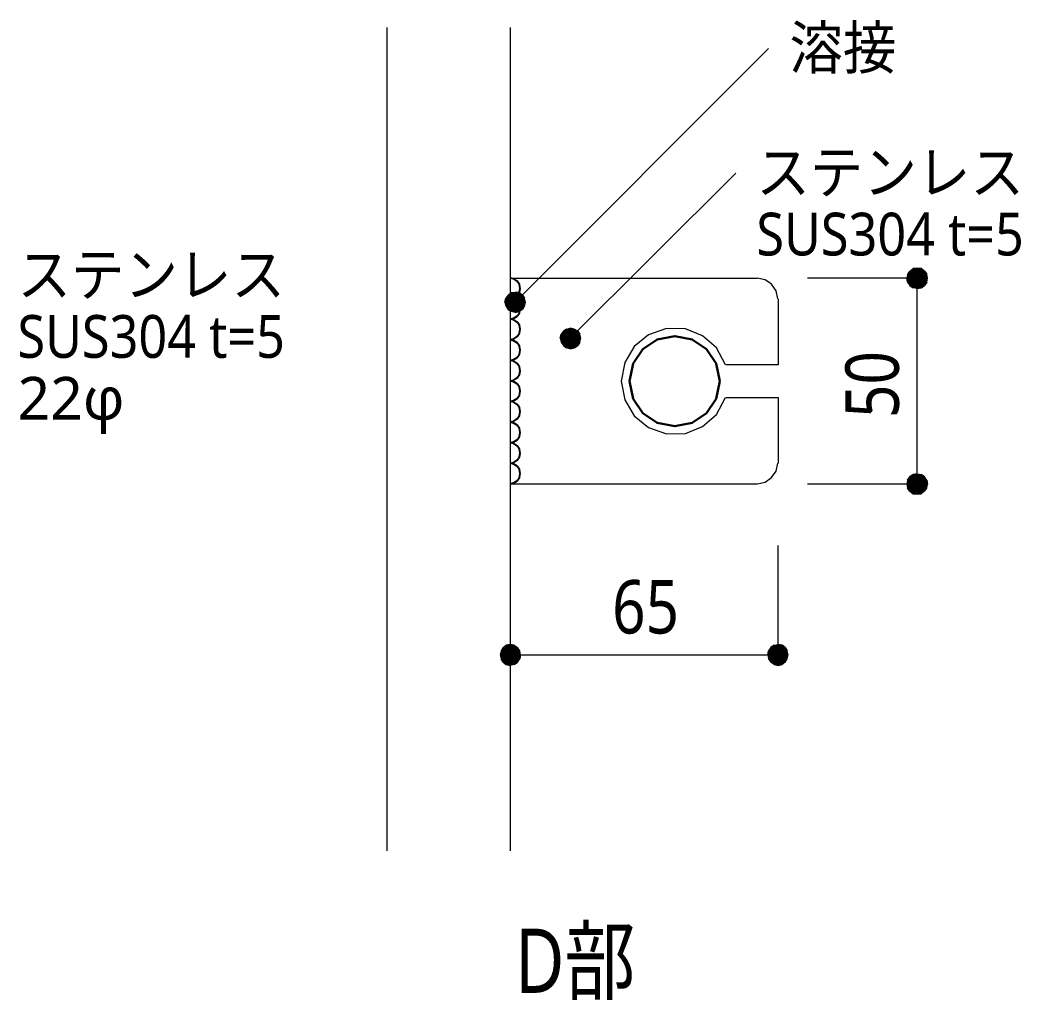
# Model space of a CAD drawing. Header units: millimetres. Extents: x 0 to 420, y 0 to 297.
# Drawn here: x 154.15 to 202.78, y 56.72 to 104.34 of the extents above; entities that cross this region are included whole.
import ezdxf
from ezdxf.enums import TextEntityAlignment as Align

# ---------------------------------------------------------------- set-up
doc = ezdxf.new("R2010")
doc.units = ezdxf.units.MM
doc.styles.add('kst32b', font='NotoSansJP-Variable.ttf')

msp = doc.modelspace()

# ---------------------------------------------------------------- hatches: boundary and pattern name
h = msp.add_hatch(color=7)
h.paths.add_polyline_path([(197.273, 91.99), (197.231, 91.8), (197.739, 91.8), (197.273, 91.99)])
h.paths.add_polyline_path([(197.231, 91.8), (197.739, 91.8), (197.273, 91.609), (197.231, 91.8)])
h.paths.add_polyline_path([(197.739, 91.8), (197.273, 91.609), (197.379, 91.44), (197.739, 91.8)])
h = msp.add_hatch(color=7)
h.paths.add_polyline_path([(197.739, 92.287), (197.549, 92.266), (197.739, 91.8), (197.739, 92.287)])
h.paths.add_polyline_path([(197.549, 92.266), (197.739, 91.8), (197.379, 92.138), (197.549, 92.266)])
h.paths.add_polyline_path([(197.739, 91.8), (197.379, 92.138), (197.273, 91.99), (197.739, 91.8)])
for points in [[(197.929, 92.266), (197.739, 92.287), (197.739, 91.8), (197.929, 92.266)], [(177.758, 90.445), (177.863, 90.276), (178.202, 90.636), (177.758, 90.445)], [(180.446, 88.688), (180.552, 88.519), (180.89, 88.879), (180.446, 88.688)], [(197.549, 81.322), (197.739, 81.301), (197.739, 81.788), (197.549, 81.322)], [(177.525, 73.681), (177.483, 73.491), (177.969, 73.491), (177.525, 73.681)], [(191.431, 73.3), (191.474, 73.491), (190.987, 73.491), (191.431, 73.3)]]:
    msp.add_hatch(color=7).paths.add_polyline_path(points)
h = msp.add_hatch(color=7)
h.paths.add_polyline_path([(198.247, 91.8), (198.205, 91.99), (197.739, 91.8), (198.247, 91.8)])
h.paths.add_polyline_path([(198.205, 91.99), (197.739, 91.8), (198.099, 92.138), (198.205, 91.99)])
h.paths.add_polyline_path([(197.739, 91.8), (198.099, 92.138), (197.929, 92.266), (197.739, 91.8)])
h = msp.add_hatch(color=7)
h.paths.add_polyline_path([(197.379, 91.44), (197.549, 91.334), (197.739, 91.8), (197.379, 91.44)])
h.paths.add_polyline_path([(197.549, 91.334), (197.739, 91.8), (197.739, 91.292), (197.549, 91.334)])
h.paths.add_polyline_path([(197.739, 91.8), (197.739, 91.292), (197.929, 91.334), (197.739, 91.8)])
h = msp.add_hatch(color=7)
h.paths.add_polyline_path([(197.929, 91.334), (198.099, 91.44), (197.739, 91.8), (197.929, 91.334)])
h.paths.add_polyline_path([(198.099, 91.44), (197.739, 91.8), (198.205, 91.609), (198.099, 91.44)])
h.paths.add_polyline_path([(197.739, 91.8), (198.205, 91.609), (198.247, 91.8), (197.739, 91.8)])
h = msp.add_hatch(color=7)
h.paths.add_polyline_path([(177.863, 90.974), (177.758, 90.826), (178.202, 90.636), (177.863, 90.974)])
h.paths.add_polyline_path([(177.758, 90.826), (178.202, 90.636), (177.715, 90.636), (177.758, 90.826)])
h.paths.add_polyline_path([(178.202, 90.636), (177.715, 90.636), (177.758, 90.445), (178.202, 90.636)])
h = msp.add_hatch(color=7)
h.paths.add_polyline_path([(178.393, 91.101), (178.202, 91.122), (178.202, 90.636), (178.393, 91.101)])
h.paths.add_polyline_path([(178.202, 91.122), (178.202, 90.636), (178.012, 91.101), (178.202, 91.122)])
h.paths.add_polyline_path([(178.202, 90.636), (178.012, 91.101), (177.863, 90.974), (178.202, 90.636)])
h = msp.add_hatch(color=7)
h.paths.add_polyline_path([(178.71, 90.636), (178.668, 90.826), (178.202, 90.636), (178.71, 90.636)])
h.paths.add_polyline_path([(178.668, 90.826), (178.202, 90.636), (178.562, 90.974), (178.668, 90.826)])
h.paths.add_polyline_path([(178.202, 90.636), (178.562, 90.974), (178.393, 91.101), (178.202, 90.636)])
h = msp.add_hatch(color=7)
h.paths.add_polyline_path([(177.863, 90.276), (178.012, 90.17), (178.202, 90.636), (177.863, 90.276)])
h.paths.add_polyline_path([(178.012, 90.17), (178.202, 90.636), (178.202, 90.128), (178.012, 90.17)])
h.paths.add_polyline_path([(178.202, 90.636), (178.202, 90.128), (178.393, 90.17), (178.202, 90.636)])
h = msp.add_hatch(color=7)
h.paths.add_polyline_path([(178.393, 90.17), (178.562, 90.276), (178.202, 90.636), (178.393, 90.17)])
h.paths.add_polyline_path([(178.562, 90.276), (178.202, 90.636), (178.668, 90.445), (178.562, 90.276)])
h.paths.add_polyline_path([(178.202, 90.636), (178.668, 90.445), (178.71, 90.636), (178.202, 90.636)])
h = msp.add_hatch(color=7)
h.paths.add_polyline_path([(180.552, 89.218), (180.446, 89.069), (180.89, 88.879), (180.552, 89.218)])
h.paths.add_polyline_path([(180.446, 89.069), (180.89, 88.879), (180.404, 88.879), (180.446, 89.069)])
h.paths.add_polyline_path([(180.89, 88.879), (180.404, 88.879), (180.446, 88.688), (180.89, 88.879)])
h = msp.add_hatch(color=7)
h.paths.add_polyline_path([(181.081, 89.323), (180.89, 89.366), (180.89, 88.879), (181.081, 89.323)])
h.paths.add_polyline_path([(180.89, 89.366), (180.89, 88.879), (180.7, 89.323), (180.89, 89.366)])
h.paths.add_polyline_path([(180.89, 88.879), (180.7, 89.323), (180.552, 89.218), (180.89, 88.879)])
h = msp.add_hatch(color=7)
h.paths.add_polyline_path([(181.398, 88.879), (181.356, 89.069), (180.89, 88.879), (181.398, 88.879)])
h.paths.add_polyline_path([(181.356, 89.069), (180.89, 88.879), (181.25, 89.218), (181.356, 89.069)])
h.paths.add_polyline_path([(180.89, 88.879), (181.25, 89.218), (181.081, 89.323), (180.89, 88.879)])
h = msp.add_hatch(color=7)
h.paths.add_polyline_path([(180.552, 88.519), (180.7, 88.413), (180.89, 88.879), (180.552, 88.519)])
h.paths.add_polyline_path([(180.7, 88.413), (180.89, 88.879), (180.89, 88.371), (180.7, 88.413)])
h.paths.add_polyline_path([(180.89, 88.879), (180.89, 88.371), (181.081, 88.413), (180.89, 88.879)])
h = msp.add_hatch(color=7)
h.paths.add_polyline_path([(181.081, 88.413), (181.25, 88.519), (180.89, 88.879), (181.081, 88.413)])
h.paths.add_polyline_path([(181.25, 88.519), (180.89, 88.879), (181.356, 88.688), (181.25, 88.519)])
h.paths.add_polyline_path([(180.89, 88.879), (181.356, 88.688), (181.398, 88.879), (180.89, 88.879)])
h = msp.add_hatch(color=7)
h.paths.add_polyline_path([(197.549, 82.254), (197.379, 82.148), (197.739, 81.788), (197.549, 82.254)])
h.paths.add_polyline_path([(197.379, 82.148), (197.739, 81.788), (197.273, 81.979), (197.379, 82.148)])
h.paths.add_polyline_path([(197.739, 81.788), (197.273, 81.979), (197.231, 81.788), (197.739, 81.788)])
h = msp.add_hatch(color=7)
h.paths.add_polyline_path([(198.099, 82.148), (197.929, 82.254), (197.739, 81.788), (198.099, 82.148)])
h.paths.add_polyline_path([(197.929, 82.254), (197.739, 81.788), (197.739, 82.296), (197.929, 82.254)])
h.paths.add_polyline_path([(197.739, 81.788), (197.739, 82.296), (197.549, 82.254), (197.739, 81.788)])
h = msp.add_hatch(color=7)
h.paths.add_polyline_path([(197.231, 81.788), (197.273, 81.597), (197.739, 81.788), (197.231, 81.788)])
h.paths.add_polyline_path([(197.273, 81.597), (197.739, 81.788), (197.379, 81.449), (197.273, 81.597)])
h.paths.add_polyline_path([(197.739, 81.788), (197.379, 81.449), (197.549, 81.322), (197.739, 81.788)])
h = msp.add_hatch(color=7)
h.paths.add_polyline_path([(198.205, 81.597), (198.247, 81.788), (197.739, 81.788), (198.205, 81.597)])
h.paths.add_polyline_path([(198.247, 81.788), (197.739, 81.788), (198.205, 81.979), (198.247, 81.788)])
h.paths.add_polyline_path([(197.739, 81.788), (198.205, 81.979), (198.099, 82.148), (197.739, 81.788)])
h = msp.add_hatch(color=7)
h.paths.add_polyline_path([(197.739, 81.301), (197.929, 81.322), (197.739, 81.788), (197.739, 81.301)])
h.paths.add_polyline_path([(197.929, 81.322), (197.739, 81.788), (198.099, 81.449), (197.929, 81.322)])
h.paths.add_polyline_path([(197.739, 81.788), (198.099, 81.449), (198.205, 81.597), (197.739, 81.788)])
h = msp.add_hatch(color=7)
h.paths.add_polyline_path([(177.969, 73.999), (177.779, 73.956), (177.969, 73.491), (177.969, 73.999)])
h.paths.add_polyline_path([(177.779, 73.956), (177.969, 73.491), (177.631, 73.85), (177.779, 73.956)])
h.paths.add_polyline_path([(177.969, 73.491), (177.631, 73.85), (177.525, 73.681), (177.969, 73.491)])
h = msp.add_hatch(color=7)
h.paths.add_polyline_path([(178.435, 73.681), (178.329, 73.85), (177.969, 73.491), (178.435, 73.681)])
h.paths.add_polyline_path([(178.329, 73.85), (177.969, 73.491), (178.16, 73.956), (178.329, 73.85)])
h.paths.add_polyline_path([(177.969, 73.491), (178.16, 73.956), (177.969, 73.999), (177.969, 73.491)])
h = msp.add_hatch(color=7)
h.paths.add_polyline_path([(191.177, 73.956), (190.987, 73.999), (190.987, 73.491), (191.177, 73.956)])
h.paths.add_polyline_path([(190.987, 73.999), (190.987, 73.491), (190.796, 73.956), (190.987, 73.999)])
h.paths.add_polyline_path([(190.987, 73.491), (190.796, 73.956), (190.627, 73.85), (190.987, 73.491)])
h = msp.add_hatch(color=7)
h.paths.add_polyline_path([(191.474, 73.491), (191.431, 73.681), (190.987, 73.491), (191.474, 73.491)])
h.paths.add_polyline_path([(191.431, 73.681), (190.987, 73.491), (191.326, 73.85), (191.431, 73.681)])
h.paths.add_polyline_path([(190.987, 73.491), (191.326, 73.85), (191.177, 73.956), (190.987, 73.491)])
h = msp.add_hatch(color=7)
h.paths.add_polyline_path([(177.483, 73.491), (177.525, 73.3), (177.969, 73.491), (177.483, 73.491)])
h.paths.add_polyline_path([(177.525, 73.3), (177.969, 73.491), (177.631, 73.131), (177.525, 73.3)])
h.paths.add_polyline_path([(177.969, 73.491), (177.631, 73.131), (177.779, 73.025), (177.969, 73.491)])
h = msp.add_hatch(color=7)
h.paths.add_polyline_path([(177.779, 73.025), (177.969, 72.983), (177.969, 73.491), (177.779, 73.025)])
h.paths.add_polyline_path([(177.969, 72.983), (177.969, 73.491), (178.16, 73.025), (177.969, 72.983)])
h.paths.add_polyline_path([(177.969, 73.491), (178.16, 73.025), (178.329, 73.131), (177.969, 73.491)])
h = msp.add_hatch(color=7)
h.paths.add_polyline_path([(178.329, 73.131), (178.435, 73.3), (177.969, 73.491), (178.329, 73.131)])
h.paths.add_polyline_path([(178.435, 73.3), (177.969, 73.491), (178.477, 73.491), (178.435, 73.3)])
h.paths.add_polyline_path([(177.969, 73.491), (178.477, 73.491), (178.435, 73.681), (177.969, 73.491)])
h = msp.add_hatch(color=7)
h.paths.add_polyline_path([(190.627, 73.85), (190.521, 73.681), (190.987, 73.491), (190.627, 73.85)])
h.paths.add_polyline_path([(190.521, 73.681), (190.987, 73.491), (190.479, 73.491), (190.521, 73.681)])
h.paths.add_polyline_path([(190.987, 73.491), (190.479, 73.491), (190.521, 73.3), (190.987, 73.491)])
h = msp.add_hatch(color=7)
h.paths.add_polyline_path([(190.521, 73.3), (190.627, 73.131), (190.987, 73.491), (190.521, 73.3)])
h.paths.add_polyline_path([(190.627, 73.131), (190.987, 73.491), (190.796, 73.025), (190.627, 73.131)])
h.paths.add_polyline_path([(190.987, 73.491), (190.796, 73.025), (190.987, 72.983), (190.987, 73.491)])
h = msp.add_hatch(color=7)
h.paths.add_polyline_path([(190.987, 72.983), (191.177, 73.025), (190.987, 73.491), (190.987, 72.983)])
h.paths.add_polyline_path([(191.177, 73.025), (190.987, 73.491), (191.326, 73.131), (191.177, 73.025)])
h.paths.add_polyline_path([(190.987, 73.491), (191.326, 73.131), (191.431, 73.3), (190.987, 73.491)])

# ---------------------------------------------------------------- linework, layer by layer
at = {"lineweight": 13}
for points in [[(171.979, 103.971), (171.979, 63.966)], [(177.969, 103.971), (177.969, 63.966)], [(178.202, 90.636), (190.521, 102.955)], [(180.89, 88.879), (188.934, 96.901)], [(177.969, 91.8), (189.971, 91.8)], [(190.966, 90.794), (190.887, 91.186), (190.671, 91.505), (190.352, 91.721), (189.96, 91.8)], [(197.739, 81.788), (197.739, 91.8), (192.405, 91.8)], [(190.987, 90.784), (190.987, 87.588), (188.447, 87.588)], [(188.427, 87.592), (187.99, 88.407), (187.317, 89.003), (186.481, 89.334), (185.556, 89.355), (184.682, 89.051), (183.989, 88.479), (183.532, 87.705), (183.367, 86.794), (183.532, 85.883), (183.989, 85.109), (184.682, 84.537), (185.556, 84.233), (186.481, 84.254), (187.317, 84.585), (187.99, 85.18), (188.427, 85.996)], [(188.447, 86), (190.987, 86), (190.987, 82.804)], [(189.96, 81.809), (190.352, 81.888), (190.671, 82.104), (190.887, 82.423), (190.966, 82.815)], [(189.971, 81.788), (177.969, 81.788)], [(197.739, 81.788), (192.405, 81.788)], [(177.969, 73.491), (190.987, 73.491), (190.987, 78.804)]]:
    msp.add_lwpolyline(points, dxfattribs=at)
at = {"lineweight": 0}
for points in [[(197.273, 91.99), (197.231, 91.8), (197.739, 91.8)], [(197.739, 91.8), (197.379, 92.138), (197.273, 91.99)], [(197.549, 92.266), (197.739, 91.8), (197.379, 92.138)], [(197.739, 92.287), (197.549, 92.266), (197.739, 91.8)], [(197.929, 92.266), (197.739, 92.287), (197.739, 91.8)], [(197.739, 91.8), (198.099, 92.138), (197.929, 92.266)], [(198.205, 91.99), (197.739, 91.8), (198.099, 92.138)], [(198.247, 91.8), (198.205, 91.99), (197.739, 91.8)], [(197.231, 91.8), (197.739, 91.8), (197.273, 91.609)], [(197.739, 91.8), (197.273, 91.609), (197.379, 91.44)], [(197.379, 91.44), (197.549, 91.334), (197.739, 91.8)], [(197.549, 91.334), (197.739, 91.8), (197.739, 91.292)], [(197.739, 91.8), (197.739, 91.292), (197.929, 91.334)], [(197.929, 91.334), (198.099, 91.44), (197.739, 91.8)], [(198.099, 91.44), (197.739, 91.8), (198.205, 91.609)], [(197.739, 91.8), (198.205, 91.609), (198.247, 91.8)], [(177.863, 90.974), (177.758, 90.826), (178.202, 90.636)], [(178.202, 90.636), (178.012, 91.101), (177.863, 90.974)], [(178.202, 91.122), (178.202, 90.636), (178.012, 91.101)], [(178.393, 91.101), (178.202, 91.122), (178.202, 90.636)], [(178.202, 90.636), (178.562, 90.974), (178.393, 91.101)], [(178.668, 90.826), (178.202, 90.636), (178.562, 90.974)], [(177.758, 90.826), (178.202, 90.636), (177.715, 90.636)], [(178.202, 90.636), (177.715, 90.636), (177.758, 90.445)], [(177.758, 90.445), (177.863, 90.276), (178.202, 90.636)], [(177.863, 90.276), (178.012, 90.17), (178.202, 90.636)], [(178.012, 90.17), (178.202, 90.636), (178.202, 90.128)], [(178.71, 90.636), (178.668, 90.826), (178.202, 90.636)], [(178.202, 90.636), (178.202, 90.128), (178.393, 90.17)], [(178.393, 90.17), (178.562, 90.276), (178.202, 90.636)], [(178.562, 90.276), (178.202, 90.636), (178.668, 90.445)], [(178.202, 90.636), (178.668, 90.445), (178.71, 90.636)], [(180.446, 89.069), (180.89, 88.879), (180.404, 88.879)], [(180.552, 89.218), (180.446, 89.069), (180.89, 88.879)], [(180.89, 88.879), (180.7, 89.323), (180.552, 89.218)], [(180.89, 89.366), (180.89, 88.879), (180.7, 89.323)], [(181.081, 89.323), (180.89, 89.366), (180.89, 88.879)], [(180.89, 88.879), (181.25, 89.218), (181.081, 89.323)], [(181.356, 89.069), (180.89, 88.879), (181.25, 89.218)], [(181.398, 88.879), (181.356, 89.069), (180.89, 88.879)], [(180.89, 88.879), (180.404, 88.879), (180.446, 88.688)], [(180.446, 88.688), (180.552, 88.519), (180.89, 88.879)], [(180.552, 88.519), (180.7, 88.413), (180.89, 88.879)], [(180.7, 88.413), (180.89, 88.879), (180.89, 88.371)], [(180.89, 88.879), (180.89, 88.371), (181.081, 88.413)], [(181.081, 88.413), (181.25, 88.519), (180.89, 88.879)], [(181.25, 88.519), (180.89, 88.879), (181.356, 88.688)], [(180.89, 88.879), (181.356, 88.688), (181.398, 88.879)], [(197.549, 82.254), (197.379, 82.148), (197.739, 81.788)], [(197.739, 81.788), (197.739, 82.296), (197.549, 82.254)], [(197.929, 82.254), (197.739, 81.788), (197.739, 82.296)], [(198.099, 82.148), (197.929, 82.254), (197.739, 81.788)], [(197.739, 81.788), (197.273, 81.979), (197.231, 81.788)], [(197.231, 81.788), (197.273, 81.597), (197.739, 81.788)], [(197.379, 82.148), (197.739, 81.788), (197.273, 81.979)], [(197.273, 81.597), (197.739, 81.788), (197.379, 81.449)], [(197.739, 81.788), (197.379, 81.449), (197.549, 81.322)], [(197.549, 81.322), (197.739, 81.301), (197.739, 81.788)], [(197.739, 81.788), (198.205, 81.979), (198.099, 82.148)], [(198.247, 81.788), (197.739, 81.788), (198.205, 81.979)], [(197.739, 81.301), (197.929, 81.322), (197.739, 81.788)], [(197.929, 81.322), (197.739, 81.788), (198.099, 81.449)], [(197.739, 81.788), (198.099, 81.449), (198.205, 81.597)], [(198.205, 81.597), (198.247, 81.788), (197.739, 81.788)], [(177.779, 73.956), (177.969, 73.491), (177.631, 73.85)], [(177.969, 73.999), (177.779, 73.956), (177.969, 73.491)], [(177.969, 73.491), (178.16, 73.956), (177.969, 73.999)], [(178.329, 73.85), (177.969, 73.491), (178.16, 73.956)], [(190.987, 73.491), (190.796, 73.956), (190.627, 73.85)], [(190.987, 73.999), (190.987, 73.491), (190.796, 73.956)], [(191.177, 73.956), (190.987, 73.999), (190.987, 73.491)], [(190.987, 73.491), (191.326, 73.85), (191.177, 73.956)], [(177.525, 73.681), (177.483, 73.491), (177.969, 73.491)], [(177.483, 73.491), (177.525, 73.3), (177.969, 73.491)], [(177.969, 73.491), (177.631, 73.85), (177.525, 73.681)], [(177.525, 73.3), (177.969, 73.491), (177.631, 73.131)], [(177.969, 73.491), (177.631, 73.131), (177.779, 73.025)], [(177.779, 73.025), (177.969, 72.983), (177.969, 73.491)], [(178.435, 73.681), (178.329, 73.85), (177.969, 73.491)], [(177.969, 73.491), (178.477, 73.491), (178.435, 73.681)], [(177.969, 72.983), (177.969, 73.491), (178.16, 73.025)], [(177.969, 73.491), (178.16, 73.025), (178.329, 73.131)], [(178.329, 73.131), (178.435, 73.3), (177.969, 73.491)], [(178.435, 73.3), (177.969, 73.491), (178.477, 73.491)], [(190.521, 73.681), (190.987, 73.491), (190.479, 73.491)], [(190.987, 73.491), (190.479, 73.491), (190.521, 73.3)], [(190.627, 73.85), (190.521, 73.681), (190.987, 73.491)], [(190.521, 73.3), (190.627, 73.131), (190.987, 73.491)], [(190.627, 73.131), (190.987, 73.491), (190.796, 73.025)], [(190.987, 73.491), (190.796, 73.025), (190.987, 72.983)], [(191.431, 73.681), (190.987, 73.491), (191.326, 73.85)], [(191.474, 73.491), (191.431, 73.681), (190.987, 73.491)], [(190.987, 72.983), (191.177, 73.025), (190.987, 73.491)], [(191.177, 73.025), (190.987, 73.491), (191.326, 73.131)], [(190.987, 73.491), (191.326, 73.131), (191.431, 73.3)], [(191.431, 73.3), (191.474, 73.491), (190.987, 73.491)]]:
    msp.add_lwpolyline(points, close=True, dxfattribs=at)
at = {"lineweight": 25}
for points in [[(177.959, 90.805), (178.152, 90.844), (178.31, 90.951), (178.417, 91.109), (178.456, 91.302), (178.417, 91.496), (178.31, 91.654), (178.152, 91.761), (177.959, 91.8)], [(177.959, 89.81), (178.152, 89.849), (178.31, 89.956), (178.417, 90.114), (178.456, 90.308), (178.417, 90.501), (178.31, 90.659), (178.152, 90.766), (177.959, 90.805)], [(177.959, 88.815), (178.152, 88.854), (178.31, 88.961), (178.417, 89.119), (178.456, 89.313), (178.417, 89.506), (178.31, 89.664), (178.152, 89.771), (177.959, 89.81)], [(177.959, 87.799), (178.152, 87.838), (178.31, 87.945), (178.417, 88.103), (178.456, 88.297), (178.417, 88.49), (178.31, 88.648), (178.152, 88.755), (177.959, 88.794)], [(177.959, 86.804), (178.152, 86.844), (178.31, 86.95), (178.417, 87.108), (178.456, 87.302), (178.417, 87.496), (178.31, 87.654), (178.152, 87.76), (177.959, 87.799)], [(177.959, 85.81), (178.152, 85.849), (178.31, 85.955), (178.417, 86.113), (178.456, 86.307), (178.417, 86.501), (178.31, 86.659), (178.152, 86.765), (177.959, 86.804)], [(177.959, 84.815), (178.152, 84.854), (178.31, 84.961), (178.417, 85.119), (178.456, 85.312), (178.417, 85.506), (178.31, 85.664), (178.152, 85.771), (177.959, 85.81)], [(177.959, 83.799), (178.152, 83.838), (178.31, 83.945), (178.417, 84.103), (178.456, 84.296), (178.417, 84.49), (178.31, 84.648), (178.152, 84.755), (177.959, 84.794)], [(177.959, 82.804), (178.152, 82.843), (178.31, 82.95), (178.417, 83.108), (178.456, 83.301), (178.417, 83.495), (178.31, 83.653), (178.152, 83.76), (177.959, 83.799)], [(177.959, 81.809), (178.152, 81.848), (178.31, 81.955), (178.417, 82.113), (178.456, 82.307), (178.417, 82.5), (178.31, 82.658), (178.152, 82.765), (177.959, 82.804)]]:
    msp.add_lwpolyline(points, dxfattribs=at)
at = {"lineweight": 30}
msp.add_lwpolyline([(188.151, 86.794), (187.978, 87.647), (187.509, 88.343), (186.812, 88.813), (185.96, 88.985), (185.107, 88.813), (184.411, 88.343), (183.941, 87.647), (183.769, 86.794), (183.941, 85.941), (184.411, 85.245), (185.107, 84.775), (185.96, 84.603), (186.812, 84.775), (187.509, 85.245), (187.978, 85.941)], close=True, dxfattribs=at)

# ---------------------------------------------------------------- texts
at = {"style": 'kst32b'}
for s, height, p, p2 in [('溶接', 2.0791, (191.537, 101.96), (196.735, 101.96)), ('ステンレス', 2.0791, (189.929, 95.906), (202.923, 95.906)), ('SUS304 t=5', 2.0791, (189.929, 92.9), (202.923, 92.9)), ('ステンレス', 2.0791, (154.03, 90.932), (167.024, 90.932)), ('SUS304 t=5', 2.0791, (154.03, 87.926), (167.024, 87.926)), ('50', 2.5989, (196.85, 85.005), (196.85, 88.254)), ('22φ', 2.0791, (154.03, 84.921), (159.228, 84.921)), ('65', 2.5989, (182.922, 74.528), (186.171, 74.528)), ('D部', 3.1187, (178.202, 57.065), (184.05, 57.065))]:
    msp.add_text(s, height=height, dxfattribs=at).set_placement(p, p2, align=Align.FIT)

doc.saveas('drawing.dxf')
